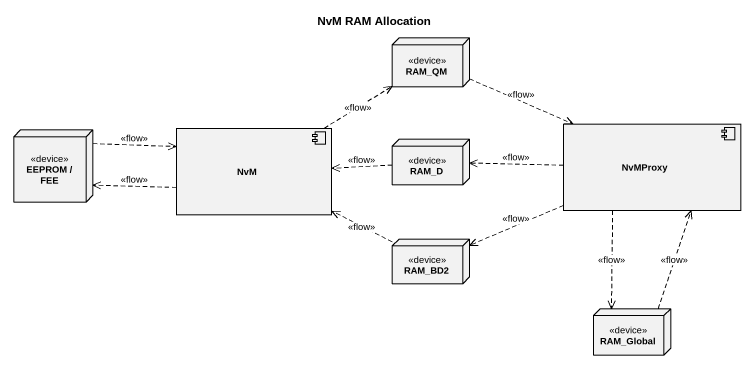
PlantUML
@startuml
title NvM RAM Allocation
node RAM_QM <<device>>
node "EEPROM / FEE" as EEPROM_FEE <<device>>
component NvM
node RAM_D <<device>>
component NvMProxy
node RAM_BD2 <<device>>
node RAM_Global <<device>>
RAM_QM .right.> NvMProxy : <<flow>>
EEPROM_FEE .right.> NvM : <<flow>>
NvM .up.> RAM_QM : <<flow>>
NvM .left.> EEPROM_FEE : <<flow>>
RAM_D .left.> NvM : <<flow>>
NvMProxy .left.> RAM_D : <<flow>>
NvMProxy .left.> RAM_BD2 : <<flow>>
NvMProxy ..> RAM_Global : <<flow>>
RAM_BD2 .left.> NvM : <<flow>>
RAM_Global .up.> NvMProxy : <<flow>>
@enduml
